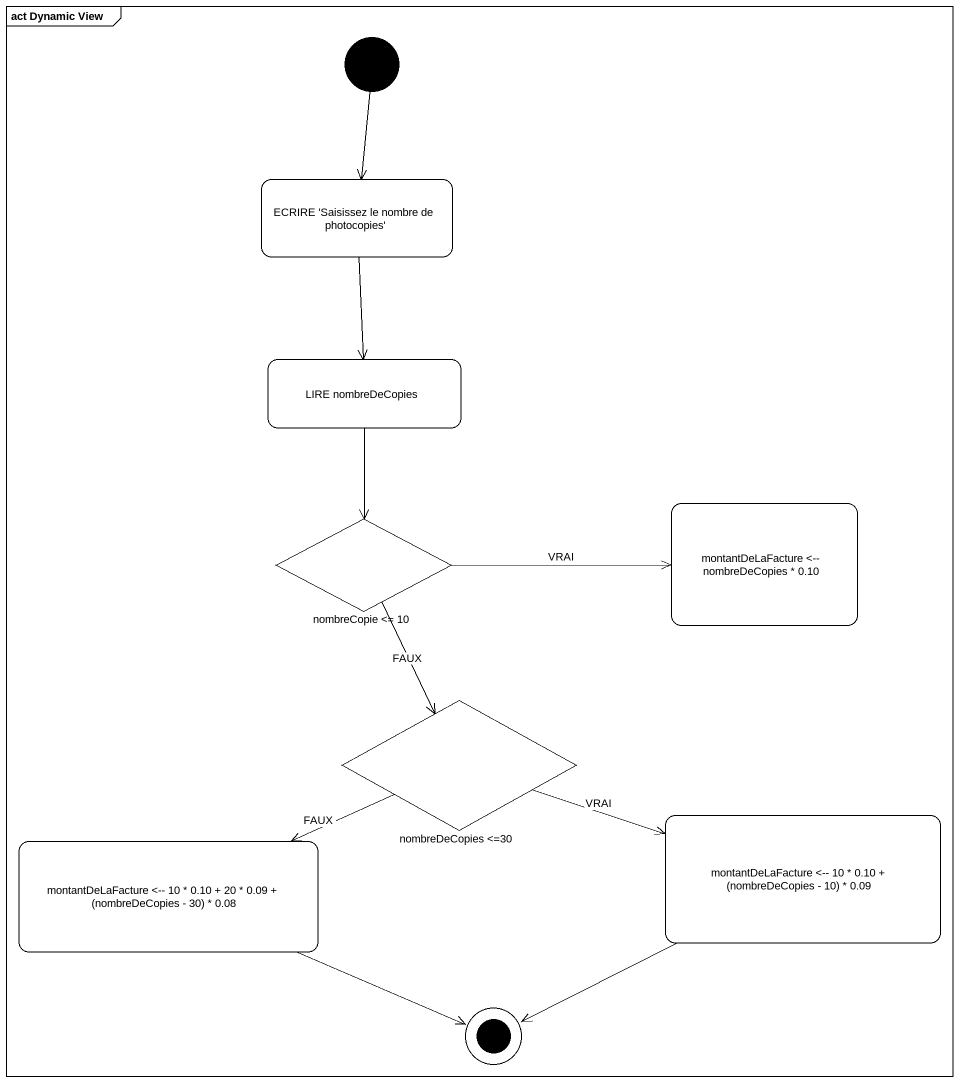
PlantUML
@startuml
mainframe act Dynamic View
hide empty description
state "ECRIRE 'Saisissez le nombre de photocopies'" as ECRIRE_Saisissez_le_nombre
state "LIRE nombreDeCopies" as LIRE_nombreDeCopies
state "nombreCopie <= 10" as nombreCopie_10 <<choice>>
state "montantDeLaFacture <-- nombreDeCopies * 0.10" as montantDeLaFacture
state "nombreDeCopies <=30" as nombreDeCopies_30 <<choice>>
state "montantDeLaFacture <-- 10 * 0.10 + 20 * 0.09 + (nombreDeCopies - 30) * 0.08" as montantDeLaFacture_10_0_10
state "montantDeLaFacture <-- 10 * 0.10 + (nombreDeCopies - 10) * 0.09" as montantDeLaFacture_10_0_10_2
[*] --> ECRIRE_Saisissez_le_nombre
ECRIRE_Saisissez_le_nombre --> LIRE_nombreDeCopies
LIRE_nombreDeCopies --> nombreCopie_10
nombreCopie_10 -right-> montantDeLaFacture : VRAI
nombreCopie_10 --> nombreDeCopies_30 : FAUX
nombreDeCopies_30 -left-> montantDeLaFacture_10_0_10 : FAUX
nombreDeCopies_30 -right-> montantDeLaFacture_10_0_10_2 : VRAI
montantDeLaFacture_10_0_10 -right-> [*]
montantDeLaFacture_10_0_10_2 -left-> [*]
@enduml
